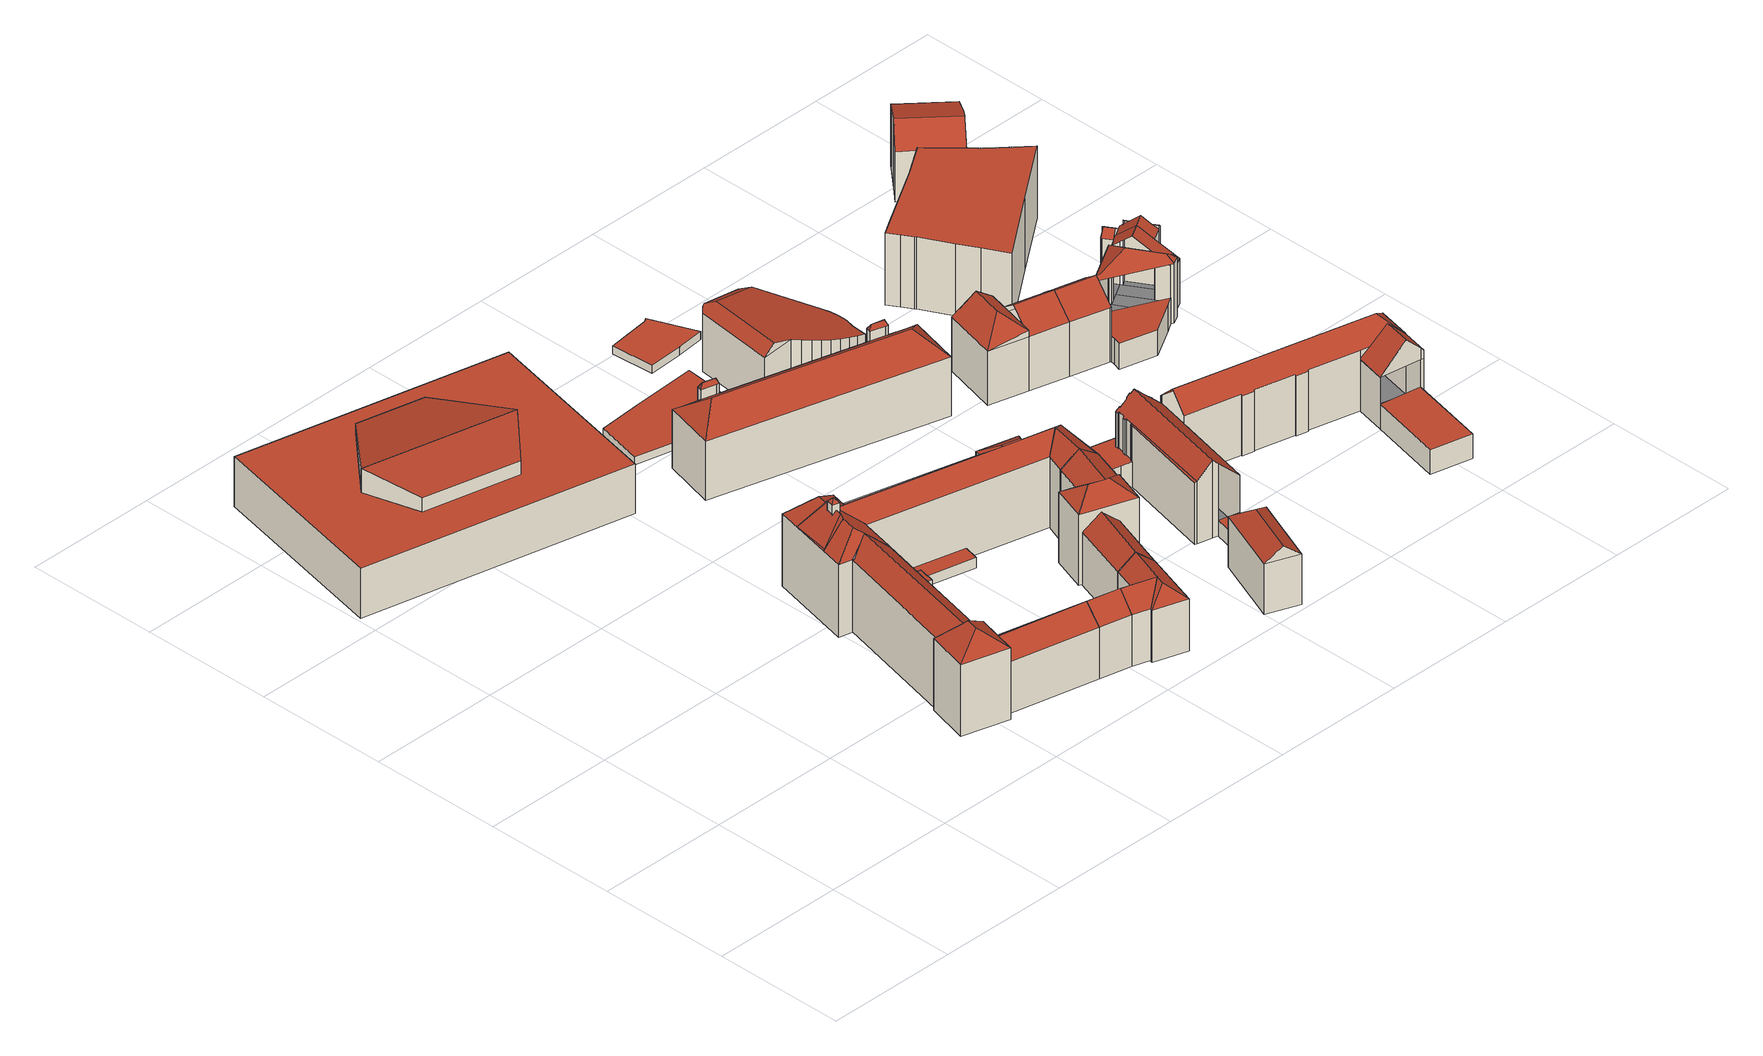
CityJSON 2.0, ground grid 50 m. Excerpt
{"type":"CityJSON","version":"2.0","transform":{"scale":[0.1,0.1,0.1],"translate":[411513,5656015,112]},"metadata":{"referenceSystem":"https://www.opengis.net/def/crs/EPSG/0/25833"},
"CityObjects":{
"building1":{"type":"Building","attributes":{"Dachtyp_tdc":"tdcGableRoof","Gemeindeschluessel":14612000,"Dachneigung":36.94,"QualitaetDacherkennung":65,"Geometrietyp2DReferenz":"3000","measuredHeight":24.04,"function":"31001_9998","roofType":"3100"},"geometry":[{"type":"Solid","lod":"2","boundaries":[[[[0,1,2,3]],[[1,4,5,2]],[[4,6,7,5]],[[6,0,3,7]],[[4,1,8]],[[0,6,9]],[[1,0,9,8]],[[6,4,8,9]],[[3,2,5,7]]]],"semantics":{"surfaces":[{"type":"WallSurface"},{"type":"RoofSurface"},{"type":"GroundSurface"}],"values":[[0,0,0,0,0,0,1,1,2]]}}]},
"building2":{"type":"Building","attributes":{"name":"Kulturpalast Dresden","Gemeindeschluessel":14612000,"Dachneigung":90,"Dachorientierung":0,"MittlereTraufHoehe":132.42,"QualitaetDacherkennung":100,"ObjektHoehe":19.22,"BodenHoehe":113.2,"Geometrietyp2DReferenz":"3000","AbsoluteHoehe":132.42,"Dachflaeche":7394.66,"measuredHeight":19.22,"function":"31001_2090","roofType":"1000","storeysAboveGround":6},"children":["building2-1","building2-2"],"geometry":[{"type":"MultiSurface","lod":"2","boundaries":[[[10,11,12,13]],[[11,14,15,12]],[[14,16,17,15]],[[16,10,13,17]],[[13,12,15,17]],[[11,10,16,14],[18,19,20,21,22,23]],[[19,22,21,20]],[[18,23,22,19]]],"semantics":{"surfaces":[{"type":"WallSurface"},{"type":"GroundSurface"},{"type":"RoofSurface"},{"type":"ClosureSurface","isClosure":"1","QuelleClosure":"LoD2RoofSurface"}],"values":[0,0,0,0,1,2,3,3]}}]},
"building2-1":{"type":"BuildingPart","attributes":{"Dachneigung":78.45,"Dachorientierung":0,"MittlereTraufHoehe":138.87,"QualitaetDacherkennung":100,"BodenHoehe":132.42,"ObjektTeilHoehe":9.29,"Geometrietyp2DReferenz":"3000","AbsoluteHoehe":141.71,"Dachflaeche":1194.44,"measuredHeight":9.29,"roofType":"2100","storeysAboveGround":3},"parents":["building2"],"geometry":[{"type":"MultiSurface","lod":"2","boundaries":[[[24,25,20,19]],[[25,26,21,20]],[[26,27,22,21]],[[26,25,24,27]],[[27,24,19,22]],[[19,20,21,22]]],"semantics":{"surfaces":[{"type":"WallSurface"},{"type":"RoofSurface"},{"type":"ClosureSurface","isClosure":"1","QuelleClosure":"LoD2WallSurface"},{"type":"ClosureSurface","isClosure":"1","QuelleClosure":"LoD2GroundSurface"}],"values":[0,0,0,1,2,3]}}]},
"building2-2":{"type":"BuildingPart","attributes":{"Dachneigung":78.23,"Dachorientierung":0,"MittlereTraufHoehe":139.71,"QualitaetDacherkennung":100,"BodenHoehe":132.42,"ObjektTeilHoehe":9.29,"Geometrietyp2DReferenz":"3000","AbsoluteHoehe":141.71,"Dachflaeche":933.11,"measuredHeight":9.29,"roofType":"2100","storeysAboveGround":3},"parents":["building2"],"geometry":[{"type":"MultiSurface","lod":"2","boundaries":[[[27,28,23,22]],[[28,29,18,23]],[[29,24,19,18]],[[29,28,27,24]],[[24,27,22,19]],[[19,22,23,18]]],"semantics":{"surfaces":[{"type":"WallSurface"},{"type":"RoofSurface"},{"type":"ClosureSurface","isClosure":"1","QuelleClosure":"LoD2WallSurface"},{"type":"ClosureSurface","isClosure":"1","QuelleClosure":"LoD2GroundSurface"}],"values":[0,0,0,1,2,3]}}]},
"building3":{"type":"Building","attributes":{"Gemeindeschluessel":14612000,"Dachneigung":51.59,"Dachorientierung":101.73,"MittlereTraufHoehe":133.66,"QualitaetDacherkennung":100,"ObjektHoehe":25.54,"BodenHoehe":113.8,"Geometrietyp2DReferenz":"3000","AbsoluteHoehe":139.34,"Dachflaeche":622.51,"measuredHeight":25.54,"function":"31001_9998","roofType":"3100","storeysAboveGround":9},"geometry":[{"type":"MultiSurface","lod":"2","boundaries":[[[30,31,32,33]],[[31,34,35,32]],[[34,36,37,35]],[[36,30,33,37]],[[34,31,38]],[[30,36,39]],[[31,30,39,38]],[[36,34,38,39]],[[33,32,35,37]]],"semantics":{"surfaces":[{"type":"WallSurface"},{"type":"RoofSurface"},{"type":"GroundSurface"}],"values":[0,0,0,0,0,0,1,1,2]}}]},
"building4":{"type":"Building","attributes":{"name":"Ökumenisches Informationszentrum","Dachtyp_tdc":"tdcGableRoof","Gemeindeschluessel":14612000,"Dachneigung":36.96,"QualitaetDacherkennung":62,"Geometrietyp2DReferenz":"3000","measuredHeight":24,"function":"31001_9998","roofType":"3100"},"geometry":[{"type":"Solid","lod":"2","boundaries":[[[[40,41,3,42]],[[41,43,7,3]],[[43,44,45,7]],[[44,40,42,45]],[[43,41,46]],[[40,44,47]],[[41,40,47,46]],[[44,43,46,47]],[[42,3,7,45]]]],"semantics":{"surfaces":[{"type":"WallSurface"},{"type":"RoofSurface"},{"type":"GroundSurface"}],"values":[[0,0,0,0,0,0,1,1,2]]}}]},
"building5":{"type":"Building","attributes":{"Gemeindeschluessel":14612000,"Dachneigung":90,"Dachorientierung":0,"MittlereTraufHoehe":117.53,"QualitaetDacherkennung":100,"ObjektHoehe":4.01,"BodenHoehe":113.52,"Geometrietyp2DReferenz":"3000","AbsoluteHoehe":117.53,"Dachflaeche":145.74,"measuredHeight":4.01,"function":"31001_9998","roofType":"1000","storeysAboveGround":1},"geometry":[{"type":"MultiSurface","lod":"2","boundaries":[[[48,49,50,51]],[[49,52,53,50]],[[52,54,55,53]],[[54,48,51,55]],[[54,52,49,48]],[[51,50,53,55]]],"semantics":{"surfaces":[{"type":"WallSurface"},{"type":"RoofSurface"},{"type":"GroundSurface"}],"values":[0,0,0,0,1,2]}}]},
"building6":{"type":"Building","attributes":{"Gemeindeschluessel":14612000,"Dachneigung":90,"Dachorientierung":0,"MittlereTraufHoehe":117.53,"QualitaetDacherkennung":100,"ObjektHoehe":4.03,"BodenHoehe":113.5,"Geometrietyp2DReferenz":"3000","AbsoluteHoehe":117.53,"Dachflaeche":103.71,"measuredHeight":4.03,"function":"31001_9998","roofType":"1000","storeysAboveGround":1},"geometry":[{"type":"MultiSurface","lod":"2","boundaries":[[[56,57,58,59]],[[57,60,61,58]],[[60,49,50,61]],[[49,48,51,50]],[[48,62,63,51]],[[62,64,65,63]],[[64,66,67,65]],[[66,56,59,67]],[[66,64,62,48,49,60,57,56]],[[59,58,61,50,51,63,65,67]]],"semantics":{"surfaces":[{"type":"WallSurface"},{"type":"RoofSurface"},{"type":"GroundSurface"}],"values":[0,0,0,0,0,0,0,0,1,2]}}]},
"building7":{"type":"Building","attributes":{"Gemeindeschluessel":14612000,"Dachneigung":52.18,"Dachorientierung":101.73,"MittlereTraufHoehe":133.66,"QualitaetDacherkennung":100,"ObjektHoehe":25.54,"BodenHoehe":113.8,"Geometrietyp2DReferenz":"3000","AbsoluteHoehe":139.34,"Dachflaeche":226.43,"measuredHeight":25.54,"function":"31001_9998","roofType":"3100","storeysAboveGround":9},"children":["building7-1"],"geometry":[{"type":"MultiSurface","lod":"2","boundaries":[[[68,30,33,69]],[[30,36,37,33]],[[36,70,71,37]],[[36,30,39]],[[30,68,72,39]],[[70,36,39,72]],[[69,33,37,71]],[[71,70,68,69]],[[68,70,72]]],"semantics":{"surfaces":[{"type":"WallSurface"},{"type":"RoofSurface"},{"type":"GroundSurface"},{"type":"ClosureSurface","isClosure":"1","QuelleClosure":"LoD2WallSurface"}],"values":[0,0,0,0,1,1,2,3,3]}}]},
"building7-1":{"type":"BuildingPart","attributes":{"Dachneigung":52.38,"Dachorientierung":-72.05,"MittlereTraufHoehe":133.66,"QualitaetDacherkennung":100,"BodenHoehe":113.8,"ObjektTeilHoehe":25.53,"Geometrietyp2DReferenz":"3000","AbsoluteHoehe":139.34,"Dachflaeche":182.67,"measuredHeight":25.53,"roofType":"3100","storeysAboveGround":9},"parents":["building7"],"geometry":[{"type":"MultiSurface","lod":"2","boundaries":[[[70,73,74,71]],[[73,75,76,74]],[[75,68,69,76]],[[75,73,77]],[[73,70,72,77]],[[68,75,77,72]],[[71,74,76,69]],[[68,70,71,69]],[[70,68,72]]],"semantics":{"surfaces":[{"type":"WallSurface"},{"type":"RoofSurface"},{"type":"GroundSurface"},{"type":"ClosureSurface","isClosure":"1","QuelleClosure":"LoD2WallSurface"}],"values":[0,0,0,0,1,1,2,3,3]}}]},
"building8":{"type":"Building","attributes":{"Gemeindeschluessel":14612000,"Dachneigung":52.56,"Dachorientierung":103.37,"MittlereTraufHoehe":140.47,"QualitaetDacherkennung":100,"ObjektHoehe":32.25,"BodenHoehe":113.41,"Geometrietyp2DReferenz":"3000","AbsoluteHoehe":145.66,"Dachflaeche":1300.01,"measuredHeight":32.25,"function":"31001_9998","roofType":"3100","storeysAboveGround":11},"children":["building8-1","building8-2","building8-3","building8-4","building8-5","building8-6","building8-7","building8-8","building8-9","building8-10"],"geometry":[{"type":"MultiSurface","lod":"2","boundaries":[[[78,79,80,81]],[[82,79,83]],[[79,78,84,83]],[[85,86,87,82,83,84]],[[81,80,88,89]],[[88,80,79,82]],[[89,88,82,87,90,91,86,85]],[[91,90,87,86]],[[85,78,81,89]],[[78,85,84]]],"semantics":{"surfaces":[{"type":"WallSurface"},{"type":"RoofSurface"},{"type":"GroundSurface"},{"type":"ClosureSurface","isClosure":"1","QuelleClosure":"LoD2WallSurface"}],"values":[0,0,1,1,2,3,0,3,3,3]}}]},
"building8-1":{"type":"BuildingPart","attributes":{"Dachneigung":54.06,"Dachorientierung":-166.94,"MittlereTraufHoehe":141.08,"QualitaetDacherkennung":100,"BodenHoehe":113.34,"ObjektTeilHoehe":34.58,"Geometrietyp2DReferenz":"3000","AbsoluteHoehe":147.92,"Dachflaeche":791.11,"measuredHeight":34.58,"roofType":"3200","storeysAboveGround":12},"parents":["building8"],"geometry":[{"type":"MultiSurface","lod":"2","boundaries":[[[92,93,94,95]],[[93,96,97,94]],[[96,93,98]],[[93,92,99,98]],[[100,96,98,99,101]],[[95,94,97,102]],[[102,97,96,100,103],[80,79,82,88]],[[80,88,82,79]],[[95,102,103,104,105,92]],[[104,103,100,105]],[[105,101,99,92]],[[100,101,105]]],"semantics":{"surfaces":[{"type":"WallSurface"},{"type":"RoofSurface"},{"type":"GroundSurface"},{"type":"ClosureSurface","isClosure":"1","QuelleClosure":"LoD2WallSurface"},{"type":"ClosureSurface","isClosure":"1","QuelleClosure":"LoD2RoofSurface"}],"values":[0,0,1,1,1,2,0,3,0,3,1,4]}}]},
"building8-2":{"type":"BuildingPart","attributes":{"Dachneigung":52.19,"Dachorientierung":-165.74,"MittlereTraufHoehe":141.08,"QualitaetDacherkennung":100,"BodenHoehe":113.58,"ObjektTeilHoehe":33.76,"Geometrietyp2DReferenz":"3000","AbsoluteHoehe":147.34,"Dachflaeche":962.69,"measuredHeight":33.76,"roofType":"3100","storeysAboveGround":11},"parents":["building8"],"geometry":[{"type":"MultiSurface","lod":"2","boundaries":[[[106,105,104,107]],[[100,108,109,103]],[[105,106,110,101]],[[108,100,101,110]],[[107,104,103,109]],[[105,100,103,104]],[[107,109,108,106]],[[100,105,101]],[[106,108,110]]],"semantics":{"surfaces":[{"type":"WallSurface"},{"type":"RoofSurface"},{"type":"GroundSurface"},{"type":"ClosureSurface","isClosure":"1","QuelleClosure":"LoD2WallSurface"}],"values":[0,0,1,1,2,3,3,3,3]}}]},
"building8-3":{"type":"BuildingPart","attributes":{"Dachneigung":55.6,"Dachorientierung":-76.67,"MittlereTraufHoehe":140.47,"QualitaetDacherkennung":100,"BodenHoehe":113.44,"ObjektTeilHoehe":32.22,"Geometrietyp2DReferenz":"3000","AbsoluteHoehe":145.66,"Dachflaeche":228.09,"measuredHeight":32.22,"roofType":"9999","storeysAboveGround":11},"parents":["building8"],"geometry":[{"type":"MultiSurface","lod":"2","boundaries":[[[111,112,113,114]],[[112,86,91,113]],[[87,111,114,90]],[[112,111,115,116]],[[86,112,116,117]],[[87,86,117,118]],[[111,87,118,115]],[[117,116,115,118]],[[114,113,91,90]],[[86,87,90,91]]],"semantics":{"surfaces":[{"type":"WallSurface"},{"type":"RoofSurface"},{"type":"GroundSurface"},{"type":"ClosureSurface","isClosure":"1","QuelleClosure":"LoD2WallSurface"}],"values":[0,0,0,1,1,1,1,1,2,3]}}]},
"building8-4":{"type":"BuildingPart","attributes":{"Dachneigung":90,"Dachorientierung":0,"MittlereTraufHoehe":117.53,"QualitaetDacherkennung":100,"BodenHoehe":113.49,"ObjektTeilHoehe":4.04,"Geometrietyp2DReferenz":"3000","AbsoluteHoehe":117.53,"Dachflaeche":215.27,"measuredHeight":4.04,"roofType":"1000","storeysAboveGround":1},"parents":["building8"],"geometry":[{"type":"MultiSurface","lod":"2","boundaries":[[[64,62,63,65]],[[62,54,55,63]],[[54,119,120,55]],[[119,121,122,120]],[[121,123,124,122]],[[123,125,126,124]],[[125,127,128,126]],[[127,64,65,128]],[[127,125,123,121,119,54,62,64]],[[65,63,55,120,122,124,126,128]]],"semantics":{"surfaces":[{"type":"WallSurface"},{"type":"RoofSurface"},{"type":"GroundSurface"}],"values":[0,0,0,0,0,0,0,0,1,2]}}]},
"building8-5":{"type":"BuildingPart","attributes":{"Dachneigung":53.36,"Dachorientierung":-71.18,"MittlereTraufHoehe":140.47,"QualitaetDacherkennung":100,"BodenHoehe":113.39,"ObjektTeilHoehe":32.27,"Geometrietyp2DReferenz":"3000","AbsoluteHoehe":145.66,"Dachflaeche":370.38,"measuredHeight":32.27,"roofType":"3200","storeysAboveGround":11},"parents":["building8"],"geometry":[{"type":"MultiSurface","lod":"2","boundaries":[[[129,130,131,132]],[[130,133,134,131]],[[133,135,136,134]],[[130,129,137]],[[135,133,138]],[[133,130,137,139,138]],[[136,140,141,132,131,134]],[[132,141,142,129]],[[140,136,135,143]],[[141,140,143,142]],[[138,139,143,135]],[[139,137,129,142]],[[139,142,143]]],"semantics":{"surfaces":[{"type":"WallSurface"},{"type":"RoofSurface"},{"type":"GroundSurface"},{"type":"ClosureSurface","isClosure":"1","QuelleClosure":"LoD2WallSurface"},{"type":"ClosureSurface","isClosure":"1","QuelleClosure":"LoD2RoofSurface"}],"values":[0,0,0,1,1,1,2,0,0,3,1,1,4]}}]},
"building8-6":{"type":"BuildingPart","attributes":{"Dachneigung":44.58,"Dachorientierung":11.92,"MittlereTraufHoehe":144.5,"QualitaetDacherkennung":100,"BodenHoehe":141.08,"ObjektTeilHoehe":8.86,"Geometrietyp2DReferenz":"3000","AbsoluteHoehe":149.94,"Dachflaeche":188.49,"measuredHeight":8.86,"roofType":"3200","storeysAboveGround":3},"parents":["building8"],"geometry":[{"type":"MultiSurface","lod":"2","boundaries":[[[144,145,146,147]],[[145,148,146]],[[149,144,147]],[[148,145,150]],[[144,149,151]],[[145,144,151,150]],[[149,148,150,151]],[[147,146,148,149]]],"semantics":{"surfaces":[{"type":"WallSurface"},{"type":"RoofSurface"},{"type":"GroundSurface"}],"values":[0,0,0,1,1,1,1,2]}}]},
"building8-7":{"type":"BuildingPart","attributes":{"Dachneigung":53.14,"Dachorientierung":-168.27,"MittlereTraufHoehe":140.47,"QualitaetDacherkennung":100,"BodenHoehe":113.37,"ObjektTeilHoehe":32.29,"Geometrietyp2DReferenz":"3000","AbsoluteHoehe":145.66,"Dachflaeche":230.15,"measuredHeight":32.29,"roofType":"3100","storeysAboveGround":11},"parents":["building8"],"geometry":[{"type":"MultiSurface","lod":"2","boundaries":[[[152,78,81,153]],[[85,154,155,89]],[[78,152,156,84]],[[154,85,84,156]],[[153,81,89,155]],[[81,78,85,89]],[[154,152,153,155]],[[85,78,84]],[[152,154,156]]],"semantics":{"surfaces":[{"type":"WallSurface"},{"type":"RoofSurface"},{"type":"GroundSurface"},{"type":"ClosureSurface","isClosure":"1","QuelleClosure":"LoD2WallSurface"}],"values":[0,0,1,1,2,3,3,3,3]}}]},
"building8-8":{"type":"BuildingPart","attributes":{"Dachneigung":50.61,"Dachorientierung":15.13,"MittlereTraufHoehe":141.08,"QualitaetDacherkennung":100,"BodenHoehe":113.65,"ObjektTeilHoehe":34.85,"Geometrietyp2DReferenz":"3000","AbsoluteHoehe":148.5,"Dachflaeche":421.15,"measuredHeight":34.85,"roofType":"3200","storeysAboveGround":12},"parents":["building8"],"geometry":[{"type":"MultiSurface","lod":"2","boundaries":[[[157,158,159,160]],[[158,161,162,159]],[[161,163,164,162]],[[161,158,165]],[[158,157,166,165]],[[163,161,165,166,110]],[[160,159,162,164,107,109]],[[160,109,108,157]],[[107,164,163,106]],[[109,107,106,108]],[[166,157,108,110]],[[110,106,163]],[[110,108,106]]],"semantics":{"surfaces":[{"type":"WallSurface"},{"type":"RoofSurface"},{"type":"GroundSurface"},{"type":"ClosureSurface","isClosure":"1","QuelleClosure":"LoD2WallSurface"},{"type":"ClosureSurface","isClosure":"1","QuelleClosure":"LoD2RoofSurface"}],"values":[0,0,0,1,1,1,2,0,0,3,1,1,4]}}]},
"building8-9":{"type":"BuildingPart","attributes":{"Dachneigung":39.39,"Dachorientierung":0,"MittlereTraufHoehe":152.1,"QualitaetDacherkennung":100,"BodenHoehe":146.38,"ObjektTeilHoehe":7.38,"Geometrietyp2DReferenz":"3000","AbsoluteHoehe":153.76,"Dachflaeche":12.39,"measuredHeight":7.38,"roofType":"3500","storeysAboveGround":2},"parents":["building8"],"geometry":[{"type":"MultiSurface","lod":"2","boundaries":[[[167,168,169,170]],[[168,171,172,169]],[[171,173,174,172]],[[173,167,170,174]],[[168,167,175]],[[171,168,175]],[[173,171,175]],[[167,173,175]],[[170,169,172,174]]],"semantics":{"surfaces":[{"type":"WallSurface"},{"type":"RoofSurface"},{"type":"GroundSurface"}],"values":[0,0,0,0,1,1,1,1,2]}}]},
"building8-10":{"type":"BuildingPart","attributes":{"Dachneigung":54.81,"Dachorientierung":-161.14,"MittlereTraufHoehe":140.47,"QualitaetDacherkennung":100,"BodenHoehe":113.37,"ObjektTeilHoehe":32.29,"Geometrietyp2DReferenz":"3000","AbsoluteHoehe":145.66,"Dachflaeche":270.06,"measuredHeight":32.29,"roofType":"3100","storeysAboveGround":11},"parents":["building8"],"geometry":[{"type":"MultiSurface","lod":"2","boundaries":[[[143,152,153,140]],[[154,142,141,155]],[[152,143,139,156]],[[142,154,156,139]],[[140,153,155,141]],[[152,154,155,153]],[[140,141,142,143]],[[154,152,156]],[[143,142,139]]],"semantics":{"surfaces":[{"type":"WallSurface"},{"type":"RoofSurface"},{"type":"GroundSurface"},{"type":"ClosureSurface","isClosure":"1","QuelleClosure":"LoD2WallSurface"}],"values":[0,0,1,1,2,3,3,3,3]}}]},
"building9":{"type":"Building","attributes":{"Gemeindeschluessel":14612000,"Dachneigung":50.42,"Dachorientierung":18.5,"MittlereTraufHoehe":133.66,"QualitaetDacherkennung":100,"ObjektHoehe":25.62,"BodenHoehe":113.72,"Geometrietyp2DReferenz":"3000","AbsoluteHoehe":139.34,"Dachflaeche":409.53,"measuredHeight":25.62,"function":"31001_9998","roofType":"5000","storeysAboveGround":9},"geometry":[{"type":"MultiSurface","lod":"2","boundaries":[[[176,177,178,179]],[[177,180,181,178]],[[180,182,183,181]],[[182,176,179,183]],[[180,177,184]],[[176,182,185]],[[177,176,185,184]],[[182,180,184,185]],[[179,178,181,183]]],"semantics":{"surfaces":[{"type":"WallSurface"},{"type":"RoofSurface"},{"type":"GroundSurface"}],"values":[0,0,0,0,1,0,1,1,2]}}]},
"building10":{"type":"Building","attributes":{"Gemeindeschluessel":14612000,"Dachneigung":49.39,"Dachorientierung":19.61,"MittlereTraufHoehe":133.66,"QualitaetDacherkennung":100,"ObjektHoehe":25.87,"BodenHoehe":113.47,"Geometrietyp2DReferenz":"3000","AbsoluteHoehe":139.34,"Dachflaeche":421.1,"measuredHeight":25.87,"function":"31001_9998","roofType":"3100","storeysAboveGround":9},"geometry":[{"type":"MultiSurface","lod":"2","boundaries":[[[186,176,187,188]],[[176,182,189,187]],[[182,190,191,189]],[[190,186,188,191]],[[182,176,185]],[[186,190,192]],[[176,186,192,185]],[[190,182,185,192]],[[188,187,189,191]]],"semantics":{"surfaces":[{"type":"WallSurface"},{"type":"RoofSurface"},{"type":"GroundSurface"}],"values":[0,0,0,0,0,0,1,1,2]}}]},
"building11":{"type":"Building","attributes":{"Gemeindeschluessel":14612000,"Geometrietyp2DReferenz":"3000","function":"31001_9998","roofType":"9999"},"children":["building11-1","building11-2"]},
"building11-1":{"type":"BuildingPart","attributes":{"Dachtyp_tdc":"tdcPolyFlatRoof","Dachneigung":0,"QualitaetDacherkennung":0,"Geometrietyp2DReferenz":"3000","measuredHeight":3,"roofType":"9999"},"parents":["building11"],"geometry":[{"type":"MultiSurface","lod":"2","boundaries":[[[193,194,195,196,197,198,199,200]],[[200,199,201,202,203]],[[199,198,204,201]],[[198,197,205,204]],[[197,196,206,205]],[[196,195,207,206]],[[195,194,208,207]],[[194,193,209,208]],[[203,210,211,209,193,200]],[[202,201,204,205,206,207,208,209,211]],[[203,202,211,210]]],"semantics":{"surfaces":[{"type":"RoofSurface"},{"type":"WallSurface"},{"type":"GroundSurface"},{"type":"ClosureSurface","isClosure":"1","QuelleClosure":"LoD1Solid"}],"values":[0,1,1,1,1,1,1,1,1,2,3]}}]},
"building11-2":{"type":"BuildingPart","attributes":{"Dachtyp_tdc":"tdcFreeFormRoof","Dachneigung":57.17,"QualitaetDacherkennung":19,"Geometrietyp2DReferenz":"3000","measuredHeight":2.27,"roofType":"5000"},"parents":["building11"],"geometry":[{"type":"MultiSurface","lod":"2","boundaries":[[[212,213,214,215]],[[213,203,202,214]],[[210,216,209,211]],[[216,212,215,209]],[[203,213,217]],[[213,212,218,217]],[[212,216,210,218]],[[210,203,217,218]],[[215,214,202,211,209]]],"semantics":{"surfaces":[{"type":"WallSurface"},{"type":"RoofSurface"},{"type":"GroundSurface"}],"values":[0,0,0,0,1,1,1,1,2]}}]},
"building12":{"type":"Building","attributes":{"Dachtyp_tdc":"tdcFreeFormRoof","Gemeindeschluessel":14612000,"Dachneigung":37.14,"QualitaetDacherkennung":75,"Geometrietyp2DReferenz":"3000","measuredHeight":24.49,"function":"31001_9998","roofType":"5000"},"geometry":[{"type":"Solid","lod":"2","boundaries":[[[[219,220,221,222]],[[220,223,224,221]],[[223,225,226,224]],[[227,223,220,219]],[[228,227,219,229]],[[223,227,228,225]],[[229,225,228]],[[226,230,222,221,224]],[[225,229,230,226]],[[229,219,222,230]]]],"semantics":{"surfaces":[{"type":"WallSurface"},{"type":"RoofSurface"},{"type":"GroundSurface"}],"values":[[0,0,0,1,1,1,0,2,0,0]]}}]},
"building13":{"type":"Building","attributes":{"Gemeindeschluessel":14612000,"Geometrietyp2DReferenz":"3000","function":"31001_9998","roofType":"9999"},"children":["building13-1","building13-2","building13-3"]},
"building13-1":{"type":"BuildingPart","attributes":{"Dachtyp_tdc":"tdcFreeFormRoof","Dachneigung":63.25,"QualitaetDacherkennung":11,"Geometrietyp2DReferenz":"3000","measuredHeight":27.95,"roofType":"5000"},"parents":["building13"],"geometry":[{"type":"MultiSurface","lod":"2","boundaries":[[[231,232,233,234]],[[232,235,236,233]],[[235,237,238,236]],[[237,239,238]],[[231,234,240]],[[241,237,235]],[[242,241,235,232]],[[242,232,231]],[[241,242,231,237]],[[233,236,238,234]]],"semantics":{"surfaces":[{"type":"WallSurface"},{"type":"RoofSurface"},{"type":"GroundSurface"}],"values":[0,0,0,0,0,1,1,1,1,2]}}]},
"building13-2":{"type":"BuildingPart","attributes":{"Dachtyp_tdc":"tdcFreeFormRoof","Dachneigung":63.65,"QualitaetDacherkennung":12,"Geometrietyp2DReferenz":"3000","measuredHeight":27.97,"roofType":"5000"},"parents":["building13"],"geometry":[{"type":"MultiSurface","lod":"2","boundaries":[[[243,244,245,246]],[[244,247,248,245]],[[247,249,250,248]],[[249,251,252,253,250]],[[243,246,254]],[[255,251,249,247]],[[256,255,247,244]],[[256,244,243]],[[255,256,243,251]],[[245,248,250,253,246]]],"semantics":{"surfaces":[{"type":"WallSurface"},{"type":"RoofSurface"},{"type":"GroundSurface"}],"values":[0,0,0,0,0,1,1,1,1,2]}}]},
"building13-3":{"type":"BuildingPart","attributes":{"Dachtyp_tdc":"tdcHipRoof","Dachneigung":36.65,"QualitaetDacherkennung":45,"Geometrietyp2DReferenz":"3000","measuredHeight":30.33,"roofType":"3200"},"parents":["building13"],"geometry":[{"type":"MultiSurface","lod":"2","boundaries":[[[239,257,246,238]],[[257,254,246]],[[252,258,250,253]],[[258,259,260,250]],[[259,261,262,260]],[[261,263,264,262]],[[263,265,266,264]],[[265,267,268,266]],[[267,269,270,268]],[[269,240,234,270]],[[267,265,271]],[[263,261,272]],[[265,263,272,271]],[[261,259,258,252,254,257,239,240,269,267,271,272]],[[238,246,253,250,260,262,264,266,268,270,234]]],"semantics":{"surfaces":[{"type":"WallSurface"},{"type":"RoofSurface"},{"type":"GroundSurface"}],"values":[0,0,0,0,0,0,0,0,0,0,1,1,1,1,2]}}]},
"building14":{"type":"Building","attributes":{"Dachtyp_tdc":"tdcPolyFlatRoof","Gemeindeschluessel":14612000,"Dachneigung":0,"QualitaetDacherkennung":70,"Geometrietyp2DReferenz":"3000","measuredHeight":9.75,"function":"31001_9998","roofType":"1000"},"geometry":[{"type":"Solid","lod":"2","boundaries":[[[[273,274,275,276]],[[274,277,278,275]],[[277,279,280,278]],[[279,281,282,280]],[[281,283,284,282]],[[283,285,286,284]],[[285,287,288,286]],[[287,289,290,288]],[[291,273,276,292]],[[289,287,285,283,281,279,277,274,273,291,293,294,295,296,297,298,299,300,301,302,303,304,305,306,307,308,309,310,311,312,313,314,315,316,317,318,319,320,321,322,323,324,325,326,327,328,329,330,331,332,333,334,335]],[[336,337,338,339,340,341,342,343,344,345,346,347,348,349,350,351,352,353,354,355,356,357,358,359,360,361,362,363,364,365,366,367,368,369,370,371,372,373,374,375,376,377,378,292,276,275,278,280,282,284,286,288,290]],[[289,335,336,290]],[[335,334,337,336]],[[334,333,338,337]],[[333,332,339,338]],[[332,331,340,339]],[[331,330,341,340]],[[330,329,342,341]],[[329,328,343,342]],[[328,327,344,343]],[[327,326,345,344]],[[326,325,346,345]],[[325,324,347,346]],[[324,323,348,347]],[[323,322,349,348]],[[322,321,350,349]],[[321,320,351,350]],[[320,319,352,351]],[[319,318,353,352]],[[318,317,354,353]],[[317,316,355,354]],[[316,315,356,355]],[[315,314,357,356]],[[314,313,358,357]],[[313,312,359,358]],[[312,311,360,359]],[[311,310,361,360]],[[310,309,362,361]],[[309,308,363,362]],[[308,307,364,363]],[[307,306,365,364]],[[306,305,366,365]],[[305,304,367,366]],[[304,303,368,367]],[[303,302,369,368]],[[302,301,370,369]],[[301,300,371,370]],[[300,299,372,371]],[[299,298,373,372]],[[298,297,374,373]],[[297,296,375,374]],[[296,295,376,375]],[[295,294,377,376]],[[294,293,378,377]],[[293,291,292,378]]]],"semantics":{"surfaces":[{"type":"WallSurface"},{"type":"RoofSurface"},{"type":"GroundSurface"}],"values":[[0,0,0,0,0,0,0,0,0,1,2,0,0,0,0,0,0,0,0,0,0,0,0,0,0,0,0,0,0,0,0,0,0,0,0,0,0,0,0,0,0,0,0,0,0,0,0,0,0,0,0,0,0,0,0]]}}]},
"building15":{"type":"Building","attributes":{"Dachtyp_tdc":"tdcPolyFlatRoof","Gemeindeschluessel":14612000,"Dachneigung":0,"QualitaetDacherkennung":0,"Geometrietyp2DReferenz":"3000","BezugspunktDach":"2000","measuredHeight":3,"function":"31001_9998"},"geometry":[{"type":"MultiSurface","lod":"2","boundaries":[[[379,380,381,382,383,384,385]],[[385,384,386,387]],[[384,383,388,386]],[[383,382,389,388]],[[382,381,390,389]],[[381,380,391,390]],[[380,379,392,391]],[[379,385,387,392]],[[387,386,388,389,390,391,392]]],"semantics":{"surfaces":[{"type":"RoofSurface"},{"type":"WallSurface"},{"type":"GroundSurface"}],"values":[0,1,1,1,1,1,1,1,2]}}]},
"building16":{"type":"Building","attributes":{"Dachtyp_tdc":"tdcFreeFormRoof","Gemeindeschluessel":14612000,"Dachneigung":14.77,"QualitaetDacherkennung":10,"Geometrietyp2DReferenz":"3000","measuredHeight":26.32,"function":"31001_9998","roofType":"5000"},"geometry":[{"type":"Solid","lod":"2","boundaries":[[[[393,394,395,396]],[[394,397,398,395]],[[397,399,400,398]],[[399,401,402,400]],[[401,403,404,402]],[[403,405,406,404]],[[405,407,408,406]],[[407,409,410,408]],[[409,411,412,410]],[[411,413,414,412]],[[413,415,416,414]],[[415,417,418,416]],[[417,419,420,418]],[[419,421,422,420]],[[421,423,424,422]],[[423,425,426,424]],[[425,427,428,426]],[[427,393,396,428]],[[429,430,417,431]],[[429,431,415,413,411,432]],[[425,423,421,419,430,429,432,409,407,405,403,401,399,397,394,393,427]],[[411,409,432]],[[417,415,431]],[[419,417,430]],[[396,395,398,400,402,404,406,408,410,412,414,416,418,420,422,424,426,428]]]],"semantics":{"surfaces":[{"type":"WallSurface"},{"type":"RoofSurface"},{"type":"GroundSurface"}],"values":[[0,0,0,0,0,0,0,0,0,0,0,0,0,0,0,0,0,0,1,1,1,0,0,0,2]]}}]},
"building17":{"type":"Building","attributes":{"Gemeindeschluessel":14612000,"Geometrietyp2DReferenz":"3000","function":"31001_9998","roofType":"9999"},"children":["building17-1","building17-2","building17-3","building17-4","building17-5","building17-6","building17-7"]},
"building17-1":{"type":"BuildingPart","attributes":{"Dachtyp_tdc":"tdcHipAndGableRoof","Dachneigung":44.24,"QualitaetDacherkennung":78,"Geometrietyp2DReferenz":"3000","measuredHeight":29.85,"roofType":"5000"},"parents":["building17"],"geometry":[{"type":"MultiSurface","lod":"2","boundaries":[[[433,434,435,436,437,438]],[[437,439,440,441,442,443,444,445,446,447,448,449,450,451,452,438]],[[453,454,455,456,457,458,459,460,461,462,463,464,465,466,467,468,469]],[[447,446,454,453]],[[446,445,455,454]],[[445,444,456,455]],[[444,443,457,456]],[[443,442,458,457]],[[442,441,459,458]],[[441,440,470,460,459]],[[436,435,464,463,471]],[[435,434,465,464]],[[434,433,466,465]],[[433,452,472,473,467,466]],[[449,448,469,468,474,475]],[[448,447,453,469]],[[452,433,438]]],"semantics":{"surfaces":[{"type":"RoofSurface"},{"type":"GroundSurface"},{"type":"WallSurface"}],"values":[0,0,1,2,2,2,2,2,2,2,2,2,2,2,2,2,0]}}]},
"building17-2":{"type":"BuildingPart","attributes":{"Dachtyp_tdc":"tdcPolyFlatRoof","Dachneigung":36.4,"QualitaetDacherkennung":45,"Geometrietyp2DReferenz":"3000","measuredHeight":23.97,"roofType":"2100"},"parents":["building17"],"geometry":[{"type":"MultiSurface","lod":"2","boundaries":[[[476,477,478,479,480]],[[477,481,482,478]],[[481,483,484,482]],[[483,485,486,484]],[[483,481,477,476,485]],[[486,479,478,482,484]]],"semantics":{"surfaces":[{"type":"WallSurface"},{"type":"RoofSurface"},{"type":"GroundSurface"}],"values":[0,0,0,0,1,2]}}]},
"building17-3":{"type":"BuildingPart","attributes":{"Dachtyp_tdc":"tdcPolyFlatRoof","Dachneigung":0,"QualitaetDacherkennung":0,"Geometrietyp2DReferenz":"3000","measuredHeight":6.39,"roofType":"1000"},"parents":["building17"],"geometry":[{"type":"MultiSurface","lod":"2","boundaries":[[[487,488,489,490]],[[490,489,491,492,493]],[[489,488,494,491]],[[488,487,495,496,494]],[[493,495,487,490]],[[492,491,494,496]],[[493,492,496,495]]],"semantics":{"surfaces":[{"type":"RoofSurface"},{"type":"WallSurface"},{"type":"GroundSurface"},{"type":"ClosureSurface","isClosure":"1","QuelleClosure":"LoD1Solid"}],"values":[0,1,1,1,1,2,3]}}]},
"building17-4":{"type":"BuildingPart","attributes":{"Dachtyp_tdc":"tdcGableRoof","Dachneigung":44.05,"QualitaetDacherkennung":48,"Geometrietyp2DReferenz":"3000","measuredHeight":29.76,"roofType":"3100"},"parents":["building17"],"geometry":[{"type":"MultiSurface","lod":"2","boundaries":[[[473,497,498,467]],[[475,499,500,501,450]],[[502,472,451,501,500,503]],[[504,503,500,499]],[[497,502,503,504]],[[473,472,502,497]],[[499,475,474]],[[468,467,498,505,506]],[[497,504,507,505,498]],[[499,474,468,506,508]]],"semantics":{"surfaces":[{"type":"WallSurface"},{"type":"RoofSurface"},{"type":"GroundSurface"}],"values":[0,1,1,0,0,0,0,2,0,0]}}]},
"building17-5":{"type":"BuildingPart","attributes":{"Dachtyp_tdc":"tdcGableRoof","Dachneigung":43.06,"QualitaetDacherkennung":60,"Geometrietyp2DReferenz":"3000","measuredHeight":29.71,"roofType":"3100"},"parents":["building17"],"geometry":[{"type":"MultiSurface","lod":"2","boundaries":[[[509,510,511,512,513,514,515,516,517,518,519,520,521,522,485,480,523]],[[524,525,526,527,528,529,530,531,532,533,534,535,536,537,538,539,540,541,542,543,544,545,463,462,461,460,546,547,548,479,486]],[[522,521,525,524]],[[521,520,526,525]],[[520,519,527,526]],[[519,518,528,527]],[[518,517,529,528]],[[517,516,530,529]],[[516,515,531,530]],[[515,514,532,531]],[[549,523,548,547,550]],[[523,480,479,548]],[[485,522,524,486]],[[523,549,551,470,552,553,471,554,555,556,557,558,559,560,561,509]],[[514,513,533,532]],[[513,512,534,533]],[[512,511,535,534]],[[511,510,536,535]],[[510,509,537,536]],[[509,561,538,537]],[[561,560,539,538]],[[560,559,540,539]],[[559,558,541,540]],[[558,557,542,541]],[[557,556,543,542]],[[556,555,544,543]],[[555,554,545,544]],[[554,471,463,545]],[[470,551,562,546,460]]],"semantics":{"surfaces":[{"type":"RoofSurface"},{"type":"GroundSurface"},{"type":"WallSurface"}],"values":[0,1,2,2,2,2,2,2,2,2,2,2,2,0,2,2,2,2,2,2,2,2,2,2,2,2,2,2,2]}}]},
"building17-6":{"type":"BuildingPart","attributes":{"Dachtyp_tdc":"tdcPolyFlatRoof","Dachneigung":0,"QualitaetDacherkennung":73,"Geometrietyp2DReferenz":"3000","measuredHeight":9.37,"roofType":"1000"},"parents":["building17"],"geometry":[{"type":"MultiSurface","lod":"2","boundaries":[[[563,564,565,566]],[[564,508,506,565]],[[507,563,566,505]],[[507,508,564,563]],[[566,565,506,505]]],"semantics":{"surfaces":[{"type":"WallSurface"},{"type":"RoofSurface"},{"type":"GroundSurface"}],"values":[0,0,0,1,2]}}]},
"building17-7":{"type":"BuildingPart","attributes":{"Dachtyp_tdc":"tdcPolyFlatRoof","Dachneigung":0,"QualitaetDacherkennung":82,"Geometrietyp2DReferenz":"3000","measuredHeight":5.88,"roofType":"1000"},"parents":["building17"],"geometry":[{"type":"MultiSurface","lod":"2","boundaries":[[[495,550,547,496]],[[562,567,568,546]],[[567,493,492,568]],[[567,562,550,495,493]],[[492,496,547,546,568]]],"semantics":{"surfaces":[{"type":"WallSurface"},{"type":"RoofSurface"},{"type":"GroundSurface"}],"values":[0,0,0,1,2]}}]},
"building18":{"type":"Building","attributes":{"Gemeindeschluessel":14612000,"Geometrietyp2DReferenz":"3000","function":"31001_9998","roofType":"9999"},"children":["building18-1","building18-2","building18-3","building18-4","building18-5","building18-6","building18-7","building18-8","building18-9"]},
"building18-1":{"type":"BuildingPart","attributes":{"Dachtyp_tdc":"tdcHipAndGableRoof","Dachneigung":37.26,"QualitaetDacherkennung":32,"Geometrietyp2DReferenz":"3000","measuredHeight":27.56,"roofType":"5000"},"parents":["building18"],"geometry":[{"type":"MultiSurface","lod":"2","boundaries":[[[569,570,571,572]],[[570,573,574,571]],[[573,575,576,574]],[[575,577,578,576]],[[577,579,580,578]],[[570,581,582]],[[569,583,581,570]],[[577,584,585,586,587,579]],[[580,572,571,574,576,578]],[[585,584,588,582,581,589,590]],[[570,582,588,591,592]],[[570,592,573]],[[573,592,591,575]],[[575,591,588,584,577]]],"semantics":{"surfaces":[{"type":"WallSurface"},{"type":"RoofSurface"},{"type":"GroundSurface"}],"values":[0,0,0,0,0,1,0,0,2,1,1,0,0,0]}}]},
"building18-2":{"type":"BuildingPart","attributes":{"Dachtyp_tdc":"tdcGableRoof","Dachneigung":36.7,"QualitaetDacherkennung":72,"Geometrietyp2DReferenz":"3000","measuredHeight":27.6,"roofType":"3100"},"parents":["building18"],"geometry":[{"type":"MultiSurface","lod":"2","boundaries":[[[593,594,595,596]],[[594,597,598,599,595]],[[600,601,602,603,604]],[[601,605,606,607,602]],[[608,609,610,611,612]],[[609,593,596,610]],[[613,605,601,600,614]],[[614,597,594,593,609,608,613]],[[596,595,599,615,616,603,602,607,617,611,610]]],"semantics":{"surfaces":[{"type":"WallSurface"},{"type":"RoofSurface"},{"type":"GroundSurface"}],"values":[0,0,0,0,0,0,1,1,2]}}]},
"building18-3":{"type":"BuildingPart","attributes":{"Dachtyp_tdc":"tdcGableRoof","Dachneigung":35.15,"QualitaetDacherkennung":26,"Geometrietyp2DReferenz":"3000","measuredHeight":25.65,"roofType":"3100"},"parents":["building18"],"geometry":[{"type":"MultiSurface","lod":"2","boundaries":[[[618,619,620,621]],[[619,622,623,620]],[[624,625,626,627,628]],[[628,629,630,622,619,618,624]],[[623,631,632,633,634,635,636,637,621,620]],[[627,626,635,634,638,639]],[[626,625,636,635]],[[625,624,637,636]],[[624,618,621,637]],[[622,630,631,623]]],"semantics":{"surfaces":[{"type":"WallSurface"},{"type":"RoofSurface"},{"type":"GroundSurface"}],"values":[0,0,1,1,2,0,0,0,0,0]}}]},
"building18-4":{"type":"BuildingPart","attributes":{"Dachtyp_tdc":"tdcPolyFlatRoof","Dachneigung":42.31,"QualitaetDacherkennung":30,"Geometrietyp2DReferenz":"3000","measuredHeight":25.04,"roofType":"2100"},"parents":["building18"],"geometry":[{"type":"MultiSurface","lod":"2","boundaries":[[[640,641,642,643,644]],[[645,646,647,648,649,650]],[[646,640,644,647]],[[646,645,651,652,641,640]],[[644,643,648,647]]],"semantics":{"surfaces":[{"type":"WallSurface"},{"type":"RoofSurface"},{"type":"GroundSurface"}],"values":[0,0,0,1,2]}}]},
"building18-5":{"type":"BuildingPart","attributes":{"Dachtyp_tdc":"tdcGableRoof","Dachneigung":36.73,"QualitaetDacherkennung":47,"Geometrietyp2DReferenz":"3000","measuredHeight":27.61,"roofType":"3100"},"parents":["building18"],"geometry":[{"type":"MultiSurface","lod":"2","boundaries":[[[653,638,634,654]],[[639,655,656,657,658,659,660]],[[661,662,663,658,657,664,665]],[[661,665,666]],[[667,662,661]],[[653,655,639,638]],[[634,633,632,668,669,670,654]],[[661,666,670,669]],[[667,661,669,668]]],"semantics":{"surfaces":[{"type":"WallSurface"},{"type":"RoofSurface"},{"type":"GroundSurface"}],"values":[0,1,1,0,0,0,2,0,0]}}]},
"building18-6":{"type":"BuildingPart","attributes":{"Dachtyp_tdc":"tdcGableRoof","Dachneigung":36.74,"QualitaetDacherkennung":66,"Geometrietyp2DReferenz":"3000","measuredHeight":27.61,"roofType":"3100"},"parents":["building18"],"geometry":[{"type":"MultiSurface","lod":"2","boundaries":[[[606,583,569,572,607]],[[587,612,611,580,579]],[[586,590,671,672,608]],[[671,589,583,606,613,672]],[[587,586,608,612]],[[611,617,607,572,580]]],"semantics":{"surfaces":[{"type":"WallSurface"},{"type":"RoofSurface"},{"type":"GroundSurface"}],"values":[0,0,1,1,0,2]}}]},
"building18-7":{"type":"BuildingPart","attributes":{"Dachtyp_tdc":"tdcGableRoof","Dachneigung":36.97,"QualitaetDacherkennung":53,"Geometrietyp2DReferenz":"3000","measuredHeight":27.61,"roofType":"3100"},"parents":["building18"],"geometry":[{"type":"MultiSurface","lod":"2","boundaries":[[[642,662,667,668,643]],[[673,629,674,658,675,651,650]],[[662,642,652,675,658,663]],[[632,631,648,643,668]]],"semantics":{"surfaces":[{"type":"WallSurface"},{"type":"RoofSurface"},{"type":"GroundSurface"}],"values":[0,1,1,2]}}]},
"building18-8":{"type":"BuildingPart","attributes":{"Dachtyp_tdc":"tdcFreeFormRoof","Dachneigung":34.98,"QualitaetDacherkennung":7,"Geometrietyp2DReferenz":"3000","measuredHeight":27.68,"roofType":"5000"},"parents":["building18"],"geometry":[{"type":"MultiSurface","lod":"2","boundaries":[[[676,664,656,677,678,679,680,681]],[[677,682,683,684,678]],[[683,598,685,684]],[[686,687,654,670,688,689,690,691,615,599,692]],[[682,677,687,686]],[[677,656,655,653,654,687]],[[676,693,688,670,666,665]],[[693,694,689,688]],[[694,695,690,689]],[[695,696,697,691,690]],[[598,683,692,599]],[[683,682,686,692]],[[598,698,685]],[[698,696,695,679,678,684,685]],[[695,694,680,679]],[[694,693,681,680]],[[693,676,681]]],"semantics":{"surfaces":[{"type":"RoofSurface"},{"type":"GroundSurface"},{"type":"WallSurface"}],"values":[0,0,0,1,2,2,2,2,2,2,2,2,0,0,0,0,0]}}]},
"building18-9":{"type":"BuildingPart","attributes":{"Dachtyp_tdc":"tdcPolyFlatRoof","Dachneigung":0,"QualitaetDacherkennung":50,"Geometrietyp2DReferenz":"3000","measuredHeight":9.94,"roofType":"1000"},"parents":["building18"],"geometry":[{"type":"MultiSurface","lod":"2","boundaries":[[[699,700,701,702]],[[700,604,603,701]],[[697,703,704,691]],[[703,705,706,704]],[[705,699,702,706]],[[705,703,697,707,708,604,700,699]],[[702,701,603,616,615,691,704,706]]],"semantics":{"surfaces":[{"type":"WallSurface"},{"type":"RoofSurface"},{"type":"GroundSurface"}],"values":[0,0,0,0,0,1,2]}}]},
"building19":{"type":"Building","attributes":{"Dachtyp_tdc":"tdcPolyFlatRoof","Gemeindeschluessel":14612000,"Dachneigung":0,"QualitaetDacherkennung":34,"Geometrietyp2DReferenz":"3000","measuredHeight":27.68,"function":"31001_9998","roofType":"1000"},"geometry":[{"type":"Solid","lod":"2","boundaries":[[[[709,710,711,712]],[[710,713,714,711]],[[713,715,716,714]],[[715,717,718,716]],[[717,719,720,718]],[[719,721,722,720]],[[721,723,724,722]],[[723,725,726,724]],[[725,727,728,726]],[[727,729,730,728]],[[729,731,732,730]],[[731,733,734,732]],[[733,735,736,734]],[[735,737,738,736]],[[737,739,740,738]],[[739,741,742,740]],[[741,743,744,742]],[[743,745,746,744]],[[745,747,748,746]],[[747,749,750,748]],[[749,751,752,750]],[[751,709,712,752]],[[751,749,747,745,743,741,739,737,735,733,731,729,727,725,723,721,719,717,715,713,710,709]],[[712,711,714,716,718,720,722,724,726,728,730,732,734,736,738,740,742,744,746,748,750,752]]]],"semantics":{"surfaces":[{"type":"WallSurface"},{"type":"RoofSurface"},{"type":"GroundSurface"}],"values":[[0,0,0,0,0,0,0,0,0,0,0,0,0,0,0,0,0,0,0,0,0,0,1,2]]}}]},
"building20":{"type":"Building","attributes":{"Dachtyp_tdc":"tdcGableRoof","Gemeindeschluessel":14612000,"Dachneigung":15.06,"QualitaetDacherkennung":27,"Geometrietyp2DReferenz":"3000","measuredHeight":26.77,"function":"31001_9998","roofType":"3100"},"geometry":[{"type":"Solid","lod":"2","boundaries":[[[[753,754,755,756]],[[754,757,758,755]],[[759,760,761,762,763,764]],[[764,765,757,754,753,759]],[[758,766,767,768,769,770,771,772,756,755]],[[757,765,766,758]],[[765,764,767,766]],[[764,763,768,767]],[[763,762,769,768]],[[762,761,770,769]],[[761,760,771,770]],[[760,759,772,771]],[[759,753,756,772]]]],"semantics":{"surfaces":[{"type":"WallSurface"},{"type":"RoofSurface"},{"type":"GroundSurface"}],"values":[[0,0,1,1,2,0,0,0,0,0,0,0,0]]}}]}
},
"vertices":[
[1168,232,211],[1036,264,211],[1036,264,18],[1168,232,18],[1065,388,210],[1065,388,18],[1203,356,210],[1203,356,18],[1050,326,258],[1186,294,258],
[1006,1845,204],[3,2067,204],[3,2067,12],[1006,1845,12],[158,2770,204],[158,2770,12],[1161,2548,204],[1161,2548,12],[356,2141,204],[297,2351,204],[515,2587,204],[769,2530,204],[865,2223,204],[715,2060,204],
[297,2351,297],[515,2587,240],[769,2530,240],[865,2223,297],
[715,2060,257],[356,2141,257],
[1376,178,217],[1035,251,217],[1035,251,18],[1376,178,18],[1072,388,217],[1072,388,18],[1407,314,217],[1407,314,18],[1054,319,273],[1392,249,273],
[1247,214,209],[1168,232,209],[1247,214,18],[1203,356,212],[1279,337,212],[1279,337,18],[1186,296,258],[1263,277,258],
[1191,927,55],[1295,903,55],[1295,903,15],[1191,927,15],[1264,770,55],[1264,770,15],[1160,794,55],[1160,794,15],
[1363,917,55],[1360,903,55],[1360,903,15],[1363,917,15],[1356,888,55],[1356,888,15],[1205,985,55],[1205,985,15],[1370,951,55],[1370,951,15],[1362,917,55],[1362,917,15],
[1495,153,217],[1495,153,18],[1534,286,217],[1534,286,18],[1516,223,273],
[1604,266,217],[1604,266,18],[1560,132,217],[1560,132,18],[1641,183,273],
[1855,862,285],[1189,1020,285],[1189,1020,14],[1855,862,14],[1220,1151,285],[1142,1096,337],[1929,909,337],[2003,957,285],[1864,991,285],[1711,1029,285],[1220,1151,14],[2003,957,14],[1711,1029,14],[1864,991,14],
[973,923,291],[1047,1242,291],[1047,1242,13],[973,923,13],[1231,1199,291],[1231,1199,13],[1125,1159,359],[1079,963,359],[1157,881,291],[1104,937,338],[1157,881,13],[1157,881,16],[1022,912,16],[1022,912,291],
[905,433,291],[905,433,16],[1040,396,291],[1040,396,16],[958,365,353],
[1716,1048,285],[1869,1011,285],[1869,1011,14],[1716,1048,14],[1743,963,337],[1813,947,337],[1810,938,337],[1740,954,337],
[1137,800,55],[1137,800,15],[1189,1020,55],[1189,1020,15],[1554,934,55],[1554,934,15],[1539,873,55],[1539,873,15],[1363,914,55],[1363,914,15],
[1941,642,285],[1896,510,285],[1896,510,14],[1941,642,14],[1695,579,285],[1695,579,14],[1740,710,285],[1740,710,14],[1853,598,337],[1783,622,337],[1841,602,337],[1796,691,14],[1934,644,14],[1934,644,285],[1796,691,285],
[1111,1101,359],[1093,1021,359],[1093,1021,291],[1111,1101,291],[993,1009,291],[1028,1161,291],[1087,1025,379],[1103,1102,379],
[1829,789,285],[1829,789,14],[1974,767,285],[1974,767,14],[1902,778,337],
[1072,388,291],[1029,226,291],[1029,226,16],[1072,388,16],[854,274,291],[854,274,16],[898,435,291],[898,435,16],[957,308,365],[969,353,365],
[1112,1076,401],[1105,1047,401],[1105,1047,344],[1112,1076,344],[1078,1053,401],[1078,1053,344],[1085,1082,401],[1085,1082,344],[1095,1065,418],
[1753,303,217],[1682,83,217],[1682,83,17],[1753,303,17],[1558,123,217],[1558,123,17],[1629,344,217],[1629,344,17],[1629,147,273],[1689,324,273],
[1831,532,217],[1753,303,15],[1831,532,15],[1629,344,15],[1706,575,217],[1706,575,15],[1770,553,273],
[1611,1955,37],[1640,2108,37],[1651,2238,37],[1413,2225,37],[1239,2212,37],[1199,2034,37],[1372,1993,37],[1524,1972,37],[1372,1993,7],[1524,1972,7],[1524,1972,20],[1199,2034,7],[1239,2212,7],[1413,2225,7],[1651,2238,7],[1640,2108,7],[1611,1955,7],[1610,1955,20],[1610,1955,7],
[1608,1943,20],[1523,1964,20],[1523,1964,7],[1608,1943,7],[1611,1955,20],[1527,1967,26],[1603,1951,29],
[2091,311,211],[2151,287,211],[2151,287,16],[2091,311,16],[2211,263,211],[2211,263,16],[2107,6,211],[2107,6,16],[2127,227,261],[2047,29,261],[1987,53,211],[1987,53,16],
[1368,1910,270],[1373,1928,270],[1373,1928,9],[1368,1910,9],[1438,1911,270],[1438,1911,9],[1433,1893,270],[1433,1893,9],[1433,1893,233],[1368,1910,233],[1427,1904,289],[1380,1917,289],
[1962,1751,270],[1967,1769,270],[1967,1769,9],[1962,1751,9],[2032,1751,270],[2032,1751,9],[2027,1734,270],[2027,1734,9],[2027,1733,270],[2027,1733,234],[2027,1733,9],[1962,1751,234],[2020,1745,289],[1974,1757,289],
[1962,1751,233],[2027,1734,233],[2091,1716,234],[2091,1716,9],[2129,1706,234],[2129,1706,9],[2076,1507,236],[2076,1507,9],[1214,1738,236],[1214,1738,9],[1267,1937,233],[1267,1937,9],[1305,1927,233],[1305,1927,9],[1318,1814,312],[2023,1625,312],
[1984,975,112],[1971,979,112],[1971,979,14],[1984,975,14],[1970,975,112],[1970,975,14],[1943,982,112],[1943,982,14],[1944,985,112],[1944,985,14],[1931,988,112],[1931,988,14],[1931,985,112],[1931,985,14],[1904,991,112],[1904,991,14],[1904,994,112],[1904,994,14],[1983,971,112],[1983,971,14],[2010,965,112],[2010,967,112],[2020,965,112],[2010,926,112],[2012,925,112],[2009,912,112],[2007,913,112],[2001,886,112],[2003,885,112],[2000,874,112],[2012,871,112],[2085,853,112],[2151,838,112],[2192,828,112],[2194,837,112],[2198,837,112],[2205,868,112],[2201,869,112],[2204,881,112],[2208,880,112],[2214,908,112],[2211,909,112],[2213,921,112],[2227,918,112],[2226,914,112],[2251,908,112],[2252,912,112],[2264,909,112],[2263,905,112],[2289,899,112],[2290,902,112],[2303,899,112],[2302,896,112],[2329,889,112],[2330,892,112],[2343,889,112],[2352,930,112],[2182,970,112],[2115,985,112],[2047,1001,112],[1901,1035,112],[1899,1022,112],[1893,997,112],[1893,997,14],[1899,1022,14],[1901,1035,14],[2047,1001,14],[2115,985,14],[2182,970,14],[2352,930,14],[2343,889,14],[2330,892,14],[2329,889,14],[2302,896,14],[2303,899,14],[2290,902,14],[2289,899,14],[2263,905,14],[2264,909,14],[2252,912,14],[2251,908,14],[2226,914,14],[2227,918,14],[2213,921,14],[2211,909,14],[2214,908,14],[2208,880,14],[2204,881,14],[2201,869,14],[2205,868,14],[2198,837,14],[2194,837,14],[2192,828,14],[2151,838,14],[2085,853,14],[2012,871,14],[2000,874,14],[2003,885,14],[2001,886,14],[2007,913,14],[2009,912,14],[2012,925,14],[2010,926,14],[2020,965,14],[2010,967,14],[2010,965,14],
[1657,2509,39],[1576,2499,39],[1587,2336,39],[1719,2344,39],[1824,2356,39],[1754,2528,39],[1741,2519,39],[1754,2528,9],[1741,2519,9],[1824,2356,9],[1719,2344,9],[1587,2336,9],[1576,2499,9],[1657,2509,9],
[2026,1834,186],[1993,1834,195],[1993,1834,9],[2026,1834,9],[1960,1838,204],[1960,1838,9],[1927,1844,213],[1927,1844,9],[1894,1853,221],[1894,1853,9],[1863,1864,230],[1863,1864,9],[1833,1878,238],[1833,1878,9],[1804,1895,247],[1804,1895,9],[1776,1914,254],[1776,1914,9],[1670,1925,232],[1670,1925,9],[1704,2230,232],[1704,2230,9],[1717,2243,244],[1717,2243,9],[1901,2266,208],[1901,2266,9],[2032,1994,190],[2032,1994,9],[2038,1968,187],[2038,1968,9],[2040,1941,186],[2040,1941,9],[2039,1927,186],[2039,1927,9],[2029,1892,187],[2029,1892,9],[1740,2205,272],[1920,2227,226],[1726,2244,253],[1708,1921,272],
[3176,694,247],[2376,881,247],[2375,882,247],[2374,878,250],[2359,815,313],[3095,643,313],[2344,750,249],[2345,750,249],[2551,702,249],[2551,699,246],[2595,689,246],[2596,692,249],[2747,657,249],[2746,653,245],[2790,643,245],[2791,647,249],[2982,602,249],[3017,594,249],[3144,564,249],[3147,564,249],[2790,643,15],[2746,653,15],[2747,657,15],[2596,692,15],[2595,689,15],[2551,699,15],[2551,702,15],[2345,750,15],[2344,750,15],[2359,815,15],[2374,878,15],[2375,882,15],[2376,881,15],[3176,694,15],[3147,564,15],[2982,602,15],[2791,647,15],[2345,750,217],[2374,878,218],[3147,564,247],[3147,564,214],[2982,602,214],[2982,602,215],
[2113,471,255],[2106,473,249],[2106,473,15],[2113,471,15],[2113,471,253],[2192,828,249],[2192,828,15],[2194,837,249],[2194,837,15],[2198,837,252],[2198,837,15],
[2153,297,79],[2151,287,79],[2208,264,79],[2215,282,79],[2208,264,15],[2215,282,15],[2215,282,74],[2151,287,15],[2153,297,74],[2153,297,15],
[3124,464,214],[3124,464,15],[2956,491,214],[3057,475,313],[3081,579,313],[3124,464,247],[3112,466,259],[3112,466,214],[3112,466,15],[2956,491,15],[3112,466,109],[2956,491,109],
[2276,902,312],[2263,905,299],[2264,909,299],[2252,912,286],[2251,908,286],[2226,914,261],[2227,918,261],[2213,921,248],[2211,909,248],[2214,908,252],[2208,880,252],[2204,881,248],[2201,869,248],[2205,868,252],[2172,457,312],[2205,868,15],[2201,869,15],[2204,881,15],[2208,880,15],[2214,908,15],[2211,909,15],[2213,921,15],[2227,918,15],[2226,914,15],[2251,908,15],[2252,912,15],[2264,909,15],[2263,905,15],[2276,902,15],[2289,899,15],[2290,902,15],[2303,899,15],[2302,896,15],[2329,889,15],[2330,892,15],[2343,889,15],[2341,886,15],[2269,434,15],[2191,452,15],[2172,457,15],[2191,452,294],[2191,452,74],[2269,434,219],[2344,750,218],[2359,815,218],[2341,886,250],[2343,889,249],[2330,892,261],[2329,889,261],[2302,896,287],[2303,899,287],[2290,902,299],[2289,899,299],[2269,434,74],
[3046,173,109],[2891,208,109],[2891,208,15],[3046,173,15],
[2231,278,74],[2231,278,15],
[2343,1428,215],[2198,1465,215],[2198,1465,8],[2343,1428,8],[2251,1674,215],[2251,1674,8],[2281,1666,215],[2281,1666,8],[2396,1637,215],[2396,1637,8],[2380,1573,215],[2380,1573,8],[2343,1428,241],[2307,1531,283],[2343,1428,216],[2396,1637,241],[2380,1573,241],[2380,1573,240],[2380,1573,216],[2337,1652,283],[2351,1460,241],[2379,1571,241],[2281,1666,239],[2251,1674,216],
[2566,1533,234],[2564,1526,240],[2564,1526,8],[2566,1533,8],[2672,1498,240],[2672,1498,236],[2672,1498,8],[2635,1353,216],[2633,1354,216],[2633,1354,8],[2635,1353,8],[2635,1353,107],[2489,1391,217],[2489,1391,216],[2489,1391,8],[2525,1536,240],[2527,1543,234],[2527,1543,8],[2525,1536,8],[2525,1536,216],[2511,1478,284],[2658,1441,284],[2666,1475,8],[2658,1441,8],[2511,1478,8],
[2908,1644,242],[2903,1652,242],[2903,1652,8],[2908,1644,8],[2928,1666,222],[2928,1666,8],[2881,1628,264],[2856,1613,241],[2858,1609,241],[2876,1578,241],[2901,1593,264],[2939,1616,233],[2953,1624,222],[2953,1624,8],[2905,1596,8],[2901,1593,8],[2876,1578,8],[2858,1609,8],[2856,1613,8],[2881,1628,8],[2876,1578,180],[2876,1578,235],
[3034,1526,240],[3017,1515,258],[3017,1515,240],[3017,1515,8],[3034,1526,8],[2958,1615,258],[2975,1626,240],[2975,1626,8],[2958,1615,8],[2958,1615,234],[2958,1615,241],[2969,1596,258],[3004,1537,258],
[2856,1566,180],[2856,1566,8],[2856,1566,235],[2856,1566,236],[2889,1509,284],[2939,1538,284],[2905,1596,235],[2901,1593,235],[3010,1418,180],[2969,1487,240],[2946,1526,274],[2921,1453,236],[2958,1389,181],[2958,1389,180],[2969,1487,180],[2969,1487,8],[3010,1418,8],[2958,1389,8],
[2365,1516,284],[2511,1479,284],
[2953,1624,233],[2905,1596,233],[2987,1566,284],
[2958,1389,236],[2852,1574,236],[2826,1478,285],[2921,1391,257],[2935,1387,250],[2952,1390,239],[2847,1571,236],[2708,1489,236],[2711,1472,247],[2682,1482,245],[2847,1571,8],[2852,1574,8],[2956,1388,8],[2954,1374,8],[2922,1356,8],[2911,1361,8],[2708,1489,8],[2956,1388,236],[2954,1374,236],[2922,1356,236],[2911,1361,236],[2911,1361,107],[2666,1475,236],
[2623,1306,107],[2631,1334,107],[2631,1334,8],[2623,1306,8],[2878,1341,107],[2878,1341,8],[2761,1271,107],[2761,1271,8],[2666,1475,107],[2658,1441,107],
[2800,1890,284],[2560,1712,284],[2560,1712,7],[2800,1890,7],[2512,1801,284],[2512,1801,7],[2513,1801,284],[2513,1801,7],[2474,1874,284],[2474,1874,7],[2415,1987,284],[2415,1987,7],[2411,1993,284],[2411,1993,7],[2388,2032,284],[2388,2032,7],[2362,2074,284],[2362,2074,7],[2363,2075,284],[2363,2075,7],[2367,2077,284],[2367,2077,7],[2405,2100,284],[2405,2100,7],[2650,2248,284],[2650,2248,7],[2651,2249,284],[2651,2249,7],[2761,2322,284],[2761,2322,7],[2896,2179,284],[2896,2179,7],[2903,2172,284],[2903,2172,7],[2963,2117,284],[2963,2117,7],[2967,2113,284],[2967,2113,7],[3028,2061,284],[3028,2061,7],[3029,2060,284],[3029,2060,7],[3028,2059,284],[3028,2059,7],
[2908,2580,239],[2920,2594,234],[2920,2594,0],[2908,2580,0],[3081,2452,233],[3081,2452,0],[2837,2500,268],[2788,2444,193],[2853,2387,195],[2951,2292,190],[2998,2346,262],[3002,2350,268],[3029,2380,257],[3029,2380,0],[3002,2350,0],[2998,2346,0],[2951,2292,0],[2853,2387,0],[2788,2444,0],[2837,2500,0]
]}
